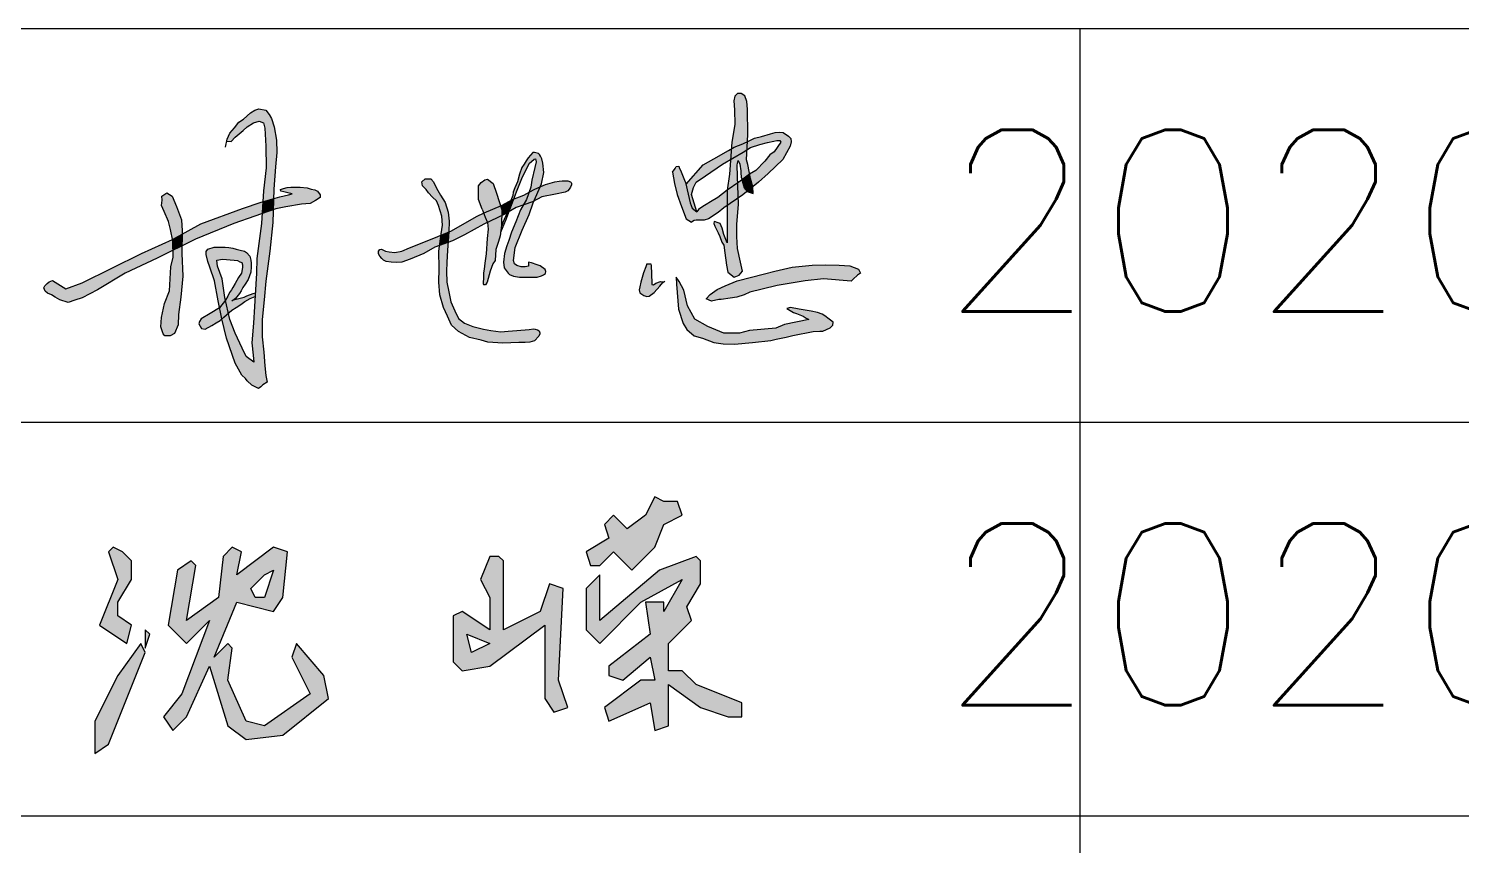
# Model space of a CAD drawing. Header units: millimetres. Extents: x 866561 to 876967, y 40200 to 44891.
# Drawn here: x 872908.74 to 872932.38, y 40245.46 to 40258.94 of the extents above; entities that cross this region are included whole.
import ezdxf
from ezdxf.enums import TextEntityAlignment as Align

# ---------------------------------------------------------------- set-up
doc = ezdxf.new("R2010")
doc.units = ezdxf.units.MM
doc.header["$LTSCALE"] = 1000
doc.header["$MEASUREMENT"] = 0
doc.layers.add('HATCH', color=8, linetype='Continuous')
doc.styles.add('ECEC_TQ', font='txt_l.shx', dxfattribs={"bigfont": 'hztxt_l.shx'})

msp = doc.modelspace()

# ---------------------------------------------------------------- hatches: boundary and pattern name
at = {"linetype": 'Continuous'}
h = msp.add_hatch(color=256, dxfattribs=at)
h.paths.add_polyline_path([(872917.254, 40249.094), (872917.254, 40247.884), (872917.405, 40247.657), (872917.632, 40247.733), (872917.481, 40248.187), (872917.557, 40249.699), (872917.33, 40249.775), (872917.178, 40249.321), (872916.573, 40249.019), (872916.573, 40250.153), (872916.498, 40250.229), (872916.347, 40250.229), (872916.195, 40249.85), (872916.347, 40249.548), (872916.347, 40249.019), (872915.893, 40249.321), (872915.742, 40249.245), (872915.742, 40248.489), (872915.893, 40248.338), (872916.347, 40248.414)])
h.paths.add_polyline_path([(872916.347, 40248.792), (872916.044, 40248.64), (872915.968, 40248.943)], flags=16)
h.paths.add_polyline_path([(872919.069, 40250.38), (872919.22, 40250.758), (872919.523, 40250.909), (872919.447, 40251.136), (872919.22, 40251.136), (872919.069, 40251.212), (872918.918, 40250.909), (872918.615, 40250.682), (872918.388, 40250.909), (872918.237, 40250.758), (872918.313, 40250.531), (872917.935, 40250.304), (872918.01, 40250.077), (872918.162, 40250.077), (872918.388, 40250.304), (872918.691, 40250.002)])
h.paths.add_polyline_path([(872919.825, 40249.775), (872919.825, 40250.153), (872919.75, 40250.229), (872919.145, 40250.002), (872918.162, 40249.17), (872918.162, 40249.926), (872917.935, 40249.699), (872917.935, 40249.019), (872918.162, 40248.792), (872918.842, 40249.472), (872919.523, 40249.85), (872919.22, 40249.321), (872919.22, 40249.472), (872918.918, 40249.472), (872918.993, 40248.943), (872918.313, 40248.414), (872918.313, 40248.262), (872918.54, 40248.187), (872918.993, 40248.565), (872919.069, 40248.187), (872918.842, 40248.187), (872918.237, 40247.733), (872918.313, 40247.506), (872918.993, 40247.809), (872919.069, 40247.355), (872919.296, 40247.43), (872919.296, 40248.111), (872919.825, 40247.733), (872920.279, 40247.582), (872920.506, 40247.582), (872920.506, 40247.809), (872919.75, 40248.111), (872919.523, 40248.338), (872919.296, 40248.338), (872919.296, 40248.792), (872919.674, 40249.17), (872919.598, 40249.397)])
h = msp.add_hatch(color=256, dxfattribs=at)
h.paths.add_polyline_path([(872910.207, 40249.245), (872910.207, 40249.472), (872910.434, 40249.85), (872910.434, 40250.153), (872910.282, 40250.304), (872910.131, 40250.38), (872910.055, 40250.304), (872910.207, 40249.85), (872909.904, 40249.094), (872910.358, 40248.792), (872910.434, 40249.094)])
h.paths.add_polyline_path([(872910.736, 40248.943), (872910.66, 40249.019), (872910.66, 40248.716)])
h.paths.add_polyline_path([(872910.66, 40248.64), (872910.585, 40248.792), (872910.207, 40248.262), (872909.829, 40247.506), (872909.829, 40246.977), (872910.055, 40247.128)])
h.paths.add_polyline_path([(872912.173, 40249.472), (872912.778, 40249.321), (872912.929, 40249.548), (872913.005, 40250.304), (872912.778, 40250.38), (872912.173, 40249.926), (872912.249, 40250.304), (872912.097, 40250.38), (872911.946, 40250.229), (872911.87, 40249.548), (872911.341, 40249.17), (872911.492, 40250.077), (872911.417, 40250.153), (872911.19, 40250.002), (872911.039, 40249.094), (872911.341, 40248.792), (872911.719, 40249.17), (872911.265, 40247.96), (872910.963, 40247.582), (872911.114, 40247.355), (872911.341, 40247.582), (872911.719, 40248.414), (872912.022, 40247.43), (872912.324, 40247.204), (872912.929, 40247.279), (872913.685, 40247.884), (872913.61, 40248.262), (872913.156, 40248.792), (872913.08, 40248.565), (872913.383, 40247.96), (872912.627, 40247.43), (872912.324, 40247.506), (872912.022, 40248.187), (872912.097, 40248.716), (872912.022, 40248.792), (872911.795, 40248.565)])
h.paths.add_polyline_path([(872912.4, 40249.699), (872912.627, 40249.926), (872912.778, 40250.002), (872912.627, 40249.548), (872912.475, 40249.548)], flags=16)
at = {"layer": 'HATCH'}
for points in [[(872920.6, 40257.611), (872920.59, 40257.741), (872920.558, 40257.832), (872920.495, 40257.874), (872920.435, 40257.874), (872920.393, 40257.828), (872920.376, 40257.751), (872920.383, 40257.6), (872920.39, 40257.359), (872920.341, 40257.068), (872920.332, 40256.957), (872920.379, 40256.984), (872920.523, 40257.042), (872920.601, 40257.08), (872920.607, 40257.197)], [(872912.808, 40256.662), (872912.829, 40256.897), (872912.827, 40257.103), (872912.787, 40257.322), (872912.744, 40257.458), (872912.704, 40257.527), (872912.648, 40257.597), (872912.535, 40257.618), (872912.471, 40257.599), (872912.397, 40257.554), (872912.282, 40257.447), (872912.204, 40257.397), (872912.132, 40257.303), (872912.057, 40257.215), (872912.014, 40257.119), (872912.006, 40257.084), (872912.08, 40257.077), (872912.144, 40257.151), (872912.275, 40257.262), (872912.343, 40257.323), (872912.444, 40257.39), (872912.542, 40257.417), (872912.609, 40257.39), (872912.636, 40257.302), (872912.65, 40257.002), (872912.656, 40256.642), (872912.613, 40256.264), (872912.6, 40256.083), (872912.778, 40256.134), (872912.784, 40256.292)], [(872921.315, 40257.128), (872921.275, 40257.17), (872921.187, 40257.227), (872921.135, 40257.233), (872921.058, 40257.23), (872920.977, 40257.208), (872920.831, 40257.164), (872920.718, 40257.132), (872920.628, 40257.093), (872920.601, 40257.08), (872920.594, 40256.943), (872920.648, 40256.978), (872920.803, 40257.031), (872920.929, 40257.065), (872921.037, 40257.087), (872921.083, 40257.095), (872921.132, 40257.094), (872921.149, 40257.069), (872921.038, 40256.909), (872920.971, 40256.859), (872920.884, 40256.755), (872920.736, 40256.598), (872920.635, 40256.538), (872920.649, 40256.467), (872920.687, 40256.329), (872920.783, 40256.406), (872920.941, 40256.552), (872921.182, 40256.781), (872921.305, 40257.003), (872921.322, 40257.073)], [(872916.878, 40256.469), (872916.951, 40256.629), (872917, 40256.72), (872917.036, 40256.751), (872917.078, 40256.786), (872917.103, 40256.791), (872917.111, 40256.743), (872917.092, 40256.649), (872917.04, 40256.442), (872917.026, 40256.327), (872916.996, 40256.24), (872917.01, 40256.247), (872917.08, 40256.287), (872917.177, 40256.329), (872917.201, 40256.382), (872917.238, 40256.567), (872917.222, 40256.723), (872917.204, 40256.795), (872917.186, 40256.839), (872917.169, 40256.865), (872917.149, 40256.879), (872917.087, 40256.897), (872917.056, 40256.897), (872916.98, 40256.808), (872916.947, 40256.76), (872916.914, 40256.707), (872916.876, 40256.649), (872916.835, 40256.541), (872916.806, 40256.412), (872916.762, 40256.317), (872916.732, 40256.242), (872916.727, 40256.185), (872916.695, 40256.105), (872916.723, 40256.121), (872916.742, 40256.128), (872916.785, 40256.25)], [(872919.905, 40256.511), (872920.188, 40256.705), (872920.319, 40256.78), (872920.332, 40256.957), (872920.289, 40256.932), (872920.044, 40256.793), (872919.869, 40256.696), (872919.585, 40256.376), (872919.623, 40256.208), (872919.651, 40256.067), (872919.686, 40255.981), (872919.762, 40255.92), (872919.674, 40256.204), (872919.707, 40256.321), (872919.752, 40256.41)], [(872920.594, 40256.943), (872920.531, 40256.902), (872920.319, 40256.78), (872920.302, 40256.541), (872920.267, 40256.277), (872920.44, 40256.394), (872920.437, 40256.507), (872920.432, 40256.689), (872920.433, 40256.722), (872920.448, 40256.768), (872920.476, 40256.704), (872920.49, 40256.593), (872920.491, 40256.563), (872920.498, 40256.49), (872920.513, 40256.448), (872920.635, 40256.538), (872920.604, 40256.698), (872920.586, 40256.775)], [(872920.601, 40257.08), (872920.523, 40257.042), (872920.379, 40256.984), (872920.332, 40256.957), (872920.319, 40256.78), (872920.531, 40256.902), (872920.594, 40256.943)], [(872919.578, 40256.404), (872919.562, 40256.443), (872919.507, 40256.579), (872919.471, 40256.649), (872919.464, 40256.671), (872919.42, 40256.664), (872919.404, 40256.633), (872919.362, 40256.574), (872919.394, 40256.387), (872919.437, 40256.206), (872919.51, 40256.007), (872919.59, 40255.805), (872919.677, 40255.747), (872919.719, 40255.773), (872919.755, 40255.778), (872919.781, 40255.78), (872919.831, 40255.78), (872919.886, 40255.781), (872919.957, 40255.801), (872920.118, 40255.906), (872920.212, 40255.983), (872920.265, 40256.019), (872920.267, 40256.277), (872920.108, 40256.155), (872919.989, 40256.081), (872919.919, 40256.038), (872919.863, 40256.007), (872919.789, 40255.954), (872919.762, 40255.92), (872919.686, 40255.981), (872919.651, 40256.067), (872919.623, 40256.208)], [(872915.661, 40255.914), (872915.61, 40256.071), (872915.535, 40256.193), (872915.465, 40256.308), (872915.418, 40256.412), (872915.376, 40256.461), (872915.28, 40256.465), (872915.227, 40256.416), (872915.238, 40256.35), (872915.267, 40256.316), (872915.295, 40256.285), (872915.333, 40256.233), (872915.402, 40256.162), (872915.469, 40256.099), (872915.499, 40256.024), (872915.553, 40255.848), (872915.566, 40255.696), (872915.546, 40255.552), (872915.544, 40255.532), (872915.671, 40255.586), (872915.676, 40255.765)], [(872916.455, 40256.228), (872916.403, 40256.384), (872916.311, 40256.46), (872916.267, 40256.448), (872916.203, 40256.4), (872916.159, 40256.348), (872916.159, 40256.264), (872916.159, 40256.123), (872916.223, 40255.963), (872916.246, 40255.896), (872916.256, 40255.901), (872916.526, 40256.015)], [(872917.589, 40256.243), (872917.636, 40256.267), (872917.657, 40256.29), (872917.679, 40256.325), (872917.694, 40256.363), (872917.693, 40256.391), (872917.69, 40256.402), (872917.68, 40256.415), (872917.634, 40256.431), (872917.54, 40256.431), (872917.49, 40256.424), (872917.42, 40256.411), (872917.343, 40256.394), (872917.267, 40256.367), (872917.19, 40256.334), (872917.177, 40256.329), (872917.075, 40256.097), (872917.203, 40256.165), (872917.43, 40256.208)], [(872920.544, 40256.313), (872920.511, 40256.428), (872920.513, 40256.448), (872920.457, 40256.406), (872920.44, 40256.394), (872920.447, 40256.144), (872920.525, 40256.197), (872920.593, 40256.253)], [(872920.649, 40256.467), (872920.635, 40256.538), (872920.635, 40256.538), (872920.513, 40256.448), (872920.511, 40256.428), (872920.544, 40256.313), (872920.593, 40256.253), (872920.687, 40256.329)], [(872911.258, 40255.787), (872911.174, 40256.008), (872911.104, 40256.175), (872911.016, 40256.231), (872910.934, 40256.175), (872910.94, 40256.112), (872910.928, 40256.024), (872910.971, 40255.925), (872911.046, 40255.76), (872911.075, 40255.626), (872911.111, 40255.463), (872911.27, 40255.551), (872911.271, 40255.602)], [(872913.471, 40256.106), (872913.545, 40256.157), (872913.547, 40256.2), (872913.504, 40256.258), (872913.458, 40256.281), (872913.401, 40256.295), (872913.333, 40256.312), (872913.217, 40256.324), (872913.137, 40256.328), (872913.06, 40256.328), (872913.001, 40256.318), (872912.939, 40256.306), (872912.891, 40256.285), (872912.895, 40256.26), (872912.947, 40256.248), (872913.015, 40256.231), (872913.085, 40256.217), (872913.023, 40256.198), (872912.881, 40256.163), (872912.778, 40256.134), (872912.771, 40255.95), (872912.817, 40255.966), (872912.98, 40255.999), (872913.238, 40256.042), (872913.38, 40256.058)], [(872916.954, 40256.119), (872916.996, 40256.24), (872916.907, 40256.191), (872916.742, 40256.128), (872916.707, 40256.03), (872916.665, 40255.922), (872916.784, 40255.99), (872916.904, 40256.033)], [(872917.177, 40256.329), (872917.08, 40256.287), (872917.01, 40256.247), (872916.996, 40256.24), (872916.954, 40256.119), (872916.904, 40256.033), (872917.051, 40256.084), (872917.075, 40256.097)], [(872920.44, 40256.394), (872920.267, 40256.277), (872920.265, 40256.019), (872920.447, 40256.144)], [(872920.687, 40256.329), (872920.593, 40256.253), (872920.691, 40256.222)], [(872912.12, 40255.724), (872912.587, 40255.886), (872912.6, 40256.083), (872912.571, 40256.075), (872912.264, 40255.974), (872911.575, 40255.72), (872911.27, 40255.551), (872911.267, 40255.357), (872911.49, 40255.468)], [(872912.058, 40254.14), (872912.033, 40254.245), (872911.957, 40254.179), (872911.925, 40254.151), (872911.925, 40254.15), (872912, 40253.832), (872912.144, 40253.42), (872912.253, 40253.22), (872912.316, 40253.167), (872912.341, 40253.126), (872912.419, 40253.058), (872912.528, 40253.002), (872912.567, 40253.028), (872912.601, 40253.06), (872912.674, 40253.105), (872912.652, 40253.214), (872912.635, 40253.375), (872912.616, 40253.602), (872912.588, 40253.856), (872912.591, 40254.141), (872912.62, 40254.463), (872912.648, 40254.771), (872912.717, 40255.266), (872912.763, 40255.742), (872912.771, 40255.95), (872912.587, 40255.886), (872912.576, 40255.724), (872912.501, 40255.146), (872912.495, 40254.903), (872912.485, 40254.721), (872912.464, 40254.356), (872912.444, 40254.077), (872912.421, 40253.756), (872912.441, 40253.554), (872912.454, 40253.437), (872912.327, 40253.527), (872912.262, 40253.668), (872912.142, 40253.915)], [(872912.778, 40256.134), (872912.6, 40256.083), (872912.587, 40255.886), (872912.771, 40255.95)], [(872916.547, 40255.953), (872916.526, 40256.015), (872916.256, 40255.901), (872916.246, 40255.896), (872916.269, 40255.83), (872916.311, 40255.743), (872916.544, 40255.857)], [(872916.695, 40256.105), (872916.54, 40256.021), (872916.526, 40256.015), (872916.547, 40255.953), (872916.544, 40255.857), (872916.582, 40255.875), (872916.632, 40255.904)], [(872916.998, 40255.874), (872917.063, 40256.069), (872917.075, 40256.097), (872917.051, 40256.084), (872916.904, 40256.033), (872916.856, 40255.95), (872916.778, 40255.751), (872916.707, 40255.582), (872916.663, 40255.446), (872916.628, 40255.358), (872916.589, 40255.231), (872916.573, 40255.089), (872916.583, 40254.994), (872916.65, 40254.908), (872916.67, 40254.883), (872916.738, 40254.856), (872916.837, 40254.838), (872916.903, 40254.837), (872917.012, 40254.837), (872917.13, 40254.841), (872917.201, 40254.864), (872917.235, 40254.88), (872917.265, 40254.9), (872917.27, 40254.931), (872917.262, 40254.968), (872917.18, 40255.025), (872917.131, 40255.043), (872917.037, 40255.078), (872916.986, 40255.086), (872916.986, 40255.047), (872916.983, 40255.023), (872916.931, 40255.01), (872916.863, 40255.012), (872916.793, 40255.031), (872916.756, 40255.061), (872916.74, 40255.112), (872916.764, 40255.331), (872916.882, 40255.617)], [(872916.742, 40256.128), (872916.723, 40256.121), (872916.695, 40256.105), (872916.632, 40255.904), (872916.665, 40255.922), (872916.707, 40256.03)], [(872920.45, 40256.038), (872920.447, 40256.144), (872920.265, 40256.019), (872920.263, 40255.751), (872920.262, 40255.538), (872920.263, 40255.408), (872920.211, 40255.541), (872920.182, 40255.648), (872920.148, 40255.723), (872920.099, 40255.743), (872920.072, 40255.754), (872920.051, 40255.757), (872920.043, 40255.728), (872920.059, 40255.682), (872920.118, 40255.57), (872920.145, 40255.51), (872920.175, 40255.415), (872920.209, 40255.365), (872920.226, 40255.239), (872920.253, 40255.039), (872920.276, 40254.923), (872920.382, 40254.838), (872920.462, 40254.874), (872920.517, 40254.939), (872920.482, 40255.085), (872920.437, 40255.314), (872920.425, 40255.513), (872920.425, 40255.714)], [(872916.248, 40255.712), (872916.311, 40255.743), (872916.269, 40255.83), (872916.246, 40255.896), (872916.129, 40255.839), (872915.717, 40255.606), (872915.671, 40255.586), (872915.659, 40255.414), (872915.73, 40255.441), (872915.927, 40255.538)], [(872916.54, 40255.691), (872916.544, 40255.857), (872916.311, 40255.743), (872916.317, 40255.634), (872916.302, 40255.476), (872916.288, 40255.224), (872916.262, 40255.073), (872916.254, 40254.97), (872916.243, 40254.911), (872916.241, 40254.86), (872916.241, 40254.816), (872916.235, 40254.759), (872916.236, 40254.731), (872916.24, 40254.718), (872916.248, 40254.711), (872916.275, 40254.713), (872916.304, 40254.756), (872916.354, 40254.937), (872916.395, 40255.057), (872916.435, 40255.113), (872916.447, 40255.294), (872916.488, 40255.43), (872916.52, 40255.522)], [(872916.665, 40255.922), (872916.632, 40255.904), (872916.559, 40255.74), (872916.538, 40255.675), (872916.527, 40255.581), (872916.609, 40255.782)], [(872911.27, 40255.551), (872911.111, 40255.463), (872911.116, 40255.439), (872911.12, 40255.284), (872911.267, 40255.357)], [(872915.441, 40255.332), (872915.521, 40255.362), (872915.544, 40255.532), (872915.423, 40255.481), (872915.021, 40255.326), (872914.896, 40255.267), (872914.778, 40255.246), (872914.687, 40255.255), (872914.625, 40255.271), (872914.56, 40255.304), (872914.532, 40255.295), (872914.512, 40255.269), (872914.509, 40255.226), (872914.533, 40255.185), (872914.563, 40255.148), (872914.594, 40255.121), (872914.638, 40255.099), (872914.717, 40255.089), (872914.808, 40255.083), (872914.896, 40255.089), (872915.031, 40255.137), (872915.258, 40255.231)], [(872915.671, 40255.586), (872915.544, 40255.532), (872915.521, 40255.362), (872915.659, 40255.414)], [(872910.326, 40254.908), (872910.859, 40255.154), (872911.12, 40255.284), (872911.116, 40255.439), (872911.111, 40255.463), (872910.599, 40255.231), (872909.619, 40254.747), (872909.351, 40254.645), (872909.127, 40254.782), (872909.074, 40254.76), (872909.039, 40254.733), (872909.004, 40254.698), (872908.986, 40254.661), (872909.01, 40254.607), (872909.049, 40254.576), (872909.115, 40254.549), (872909.175, 40254.51), (872909.252, 40254.467), (872909.386, 40254.42), (872909.497, 40254.457), (872909.616, 40254.5), (872909.87, 40254.632)], [(872911.28, 40254.857), (872911.265, 40255.231), (872911.267, 40255.357), (872911.12, 40255.284), (872911.122, 40255.169), (872911.084, 40255.01), (872911.059, 40254.613), (872910.98, 40254.407), (872910.928, 40254.175), (872910.919, 40254.017), (872910.953, 40253.905), (872910.985, 40253.873), (872911.071, 40253.873), (872911.145, 40253.909), (872911.201, 40254.053), (872911.206, 40254.223), (872911.247, 40254.507)], [(872912.333, 40255.244), (872912.296, 40255.267), (872912.225, 40255.284), (872912.161, 40255.304), (872912.103, 40255.318), (872912.039, 40255.328), (872911.979, 40255.335), (872911.881, 40255.335), (872911.797, 40255.335), (872911.692, 40255.304), (872911.665, 40255.264), (872911.665, 40255.213), (872911.695, 40255.099), (872911.726, 40255.005), (872911.803, 40254.779), (872911.861, 40254.449), (872911.886, 40254.333), (872911.983, 40254.457), (872911.973, 40254.501), (872911.927, 40254.812), (872911.853, 40255.022), (872911.844, 40255.122), (872911.936, 40255.138), (872912.127, 40255.12), (872912.181, 40255.114), (872912.223, 40255.094), (872912.253, 40255.079), (872912.264, 40255.044), (872912.264, 40255.001), (872912.247, 40254.907), (872912.199, 40254.833), (872912.142, 40254.734), (872912.103, 40254.668), (872912.081, 40254.631), (872912.053, 40254.588), (872912.021, 40254.527), (872911.983, 40254.457), (872912.033, 40254.245), (872912.088, 40254.292), (872912.159, 40254.34), (872912.24, 40254.39), (872912.301, 40254.435), (872912.392, 40254.485), (872912.473, 40254.522), (872912.477, 40254.578), (872912.44, 40254.568), (872912.338, 40254.529), (872912.294, 40254.511), (872912.183, 40254.481), (872912.119, 40254.467), (872912.147, 40254.489), (872912.218, 40254.57), (872912.245, 40254.614), (872912.272, 40254.668), (872912.309, 40254.721), (872912.356, 40254.799), (872912.4, 40254.924), (872912.407, 40255.008), (872912.407, 40255.072), (872912.404, 40255.122), (872912.387, 40255.187)], [(872915.633, 40254.94), (872915.636, 40255.081), (872915.65, 40255.287), (872915.659, 40255.414), (872915.521, 40255.362), (872915.508, 40255.267), (872915.513, 40254.982), (872915.503, 40254.758), (872915.524, 40254.549), (872915.581, 40254.341), (872915.651, 40254.193), (872915.716, 40254.046), (872915.829, 40253.94), (872916.011, 40253.843), (872916.204, 40253.801), (872916.315, 40253.767), (872916.56, 40253.751), (872916.826, 40253.758), (872916.93, 40253.76), (872917.005, 40253.765), (872917.083, 40253.789), (872917.155, 40253.865), (872917.173, 40253.901), (872917.173, 40253.918), (872917.161, 40253.955), (872917.133, 40253.969), (872917.097, 40253.982), (872917.069, 40253.987), (872916.998, 40253.975), (872916.794, 40253.961), (872916.651, 40253.948), (872916.529, 40253.937), (872916.363, 40253.957), (872916.241, 40253.983), (872916.068, 40254.024), (872915.93, 40254.08), (872915.829, 40254.157), (872915.769, 40254.284), (872915.706, 40254.431), (872915.67, 40254.595), (872915.639, 40254.755)], [(872919.152, 40254.69), (872919.202, 40254.75), (872919.22, 40254.762), (872919.162, 40254.766), (872919.089, 40254.74), (872919.049, 40254.715), (872919.022, 40254.72), (872919.019, 40254.748), (872919.019, 40254.786), (872919.014, 40254.843), (872919.014, 40254.886), (872919.014, 40254.946), (872919.011, 40254.981), (872919.011, 40255.027), (872919.006, 40255.057), (872918.941, 40255.062), (872918.921, 40255.009), (872918.883, 40254.909), (872918.838, 40254.758), (872918.823, 40254.678), (872918.813, 40254.63), (872918.821, 40254.58), (872918.888, 40254.537), (872918.939, 40254.522), (872918.979, 40254.525), (872919.059, 40254.587)], [(872920.841, 40254.643), (872921.091, 40254.699), (872921.253, 40254.729), (872921.552, 40254.781), (872921.857, 40254.811), (872922.31, 40254.773), (872922.344, 40254.806), (872922.417, 40254.875), (872922.463, 40254.903), (872922.43, 40254.974), (872922.29, 40255.027), (872922.114, 40255.04), (872921.893, 40255.045), (872921.669, 40255.037), (872921.335, 40255.007), (872921.052, 40254.938), (872920.879, 40254.895), (872920.429, 40254.777), (872920.233, 40254.694), (872920.1, 40254.638), (872919.983, 40254.554), (872919.92, 40254.483), (872920.004, 40254.442), (872920.126, 40254.47), (872920.167, 40254.472), (872920.312, 40254.493), (872920.424, 40254.511), (872920.543, 40254.546), (872920.64, 40254.592)], [(872919.55, 40254.627), (872919.474, 40254.767), (872919.423, 40254.841), (872919.426, 40254.723), (872919.461, 40254.31), (872919.536, 40254.075), (872919.597, 40253.977), (872919.717, 40253.871), (872919.858, 40253.831), (872920.043, 40253.762), (872920.199, 40253.736), (872920.388, 40253.734), (872920.685, 40253.758), (872920.986, 40253.793), (872921.074, 40253.813), (872921.238, 40253.847), (872921.35, 40253.877), (872921.686, 40253.94), (872921.793, 40253.948), (872921.843, 40253.948), (872921.964, 40254), (872922.011, 40254.049), (872922.013, 40254.097), (872921.95, 40254.147), (872921.879, 40254.202), (872921.833, 40254.23), (872921.757, 40254.256), (872921.65, 40254.278), (872921.45, 40254.311), (872921.307, 40254.337), (872921.247, 40254.323), (872921.361, 40254.258), (872921.406, 40254.24), (872921.519, 40254.194), (872921.567, 40254.164), (872921.611, 40254.141), (872921.211, 40254.055), (872921.065, 40253.995), (872920.631, 40253.956), (872920.469, 40253.917), (872920.212, 40253.917), (872919.944, 40254.027), (872919.731, 40254.146), (872919.609, 40254.367)], [(872911.925, 40254.151), (872911.886, 40254.333), (872911.729, 40254.238), (872911.581, 40254.153), (872911.553, 40254.108), (872911.544, 40254.071), (872911.59, 40253.992), (872911.651, 40253.982), (872911.76, 40254.04), (872911.833, 40254.086), (872911.894, 40254.125)], [(872911.983, 40254.457), (872911.886, 40254.333), (872911.925, 40254.151), (872911.957, 40254.179), (872912.033, 40254.245)]]:
    msp.add_hatch(color=256, dxfattribs=at).paths.add_polyline_path(points)

# ---------------------------------------------------------------- linework, layer by layer
for p, q in [((872891.091, 40258.943), (873001.091, 40258.943)), ((872926.091, 40226.443), (872926.091, 40258.943)), ((872891.091, 40252.443), (872946.091, 40252.443)), ((872891.091, 40245.943), (872946.091, 40245.943))]:
    msp.add_line(p, q)
for points in [[(872920.511, 40256.428), (872920.544, 40256.313), (872920.593, 40256.253), (872920.691, 40256.222), (872920.687, 40256.329), (872920.649, 40256.467), (872920.604, 40256.698), (872920.586, 40256.775), (872920.607, 40257.197), (872920.6, 40257.611), (872920.59, 40257.741), (872920.558, 40257.832), (872920.495, 40257.874), (872920.435, 40257.874), (872920.393, 40257.828), (872920.376, 40257.751), (872920.383, 40257.6), (872920.39, 40257.359), (872920.341, 40257.068), (872920.302, 40256.541), (872920.267, 40256.277), (872920.263, 40255.751), (872920.262, 40255.538), (872920.263, 40255.408), (872920.211, 40255.541), (872920.182, 40255.648), (872920.148, 40255.723)], [(872911.982, 40256.985), (872912.014, 40257.119), (872912.057, 40257.215), (872912.132, 40257.303), (872912.204, 40257.397), (872912.282, 40257.447), (872912.397, 40257.554), (872912.471, 40257.599), (872912.535, 40257.618), (872912.648, 40257.597), (872912.704, 40257.527), (872912.744, 40257.458), (872912.787, 40257.322), (872912.827, 40257.103), (872912.829, 40256.897), (872912.808, 40256.662), (872912.784, 40256.292), (872912.763, 40255.742), (872912.717, 40255.266), (872912.648, 40254.771), (872912.62, 40254.463), (872912.591, 40254.141), (872912.588, 40253.856), (872912.616, 40253.602), (872912.635, 40253.375), (872912.652, 40253.214), (872912.674, 40253.105), (872912.601, 40253.06), (872912.567, 40253.028), (872912.528, 40253.002), (872912.419, 40253.058), (872912.341, 40253.126), (872912.316, 40253.167), (872912.253, 40253.22), (872912.144, 40253.42), (872912, 40253.832), (872911.925, 40254.15), (872911.861, 40254.449), (872911.803, 40254.779), (872911.726, 40255.005), (872911.695, 40255.099), (872911.665, 40255.213), (872911.665, 40255.264), (872911.692, 40255.304), (872911.692, 40255.304), (872911.797, 40255.335), (872911.881, 40255.335), (872911.881, 40255.335), (872911.979, 40255.335), (872912.039, 40255.328), (872912.103, 40255.318), (872912.161, 40255.304), (872912.225, 40255.284), (872912.296, 40255.267), (872912.333, 40255.244), (872912.387, 40255.187), (872912.404, 40255.122), (872912.407, 40255.072), (872912.407, 40255.008), (872912.4, 40254.924), (872912.356, 40254.799), (872912.309, 40254.721), (872912.272, 40254.668), (872912.245, 40254.614), (872912.218, 40254.57), (872912.218, 40254.57), (872912.147, 40254.489), (872912.09, 40254.445)], [(872912.006, 40257.084), (872912.08, 40257.077), (872912.08, 40257.077), (872912.144, 40257.151), (872912.275, 40257.262), (872912.343, 40257.323), (872912.444, 40257.39), (872912.542, 40257.417), (872912.542, 40257.417), (872912.609, 40257.39), (872912.636, 40257.302), (872912.65, 40257.002), (872912.656, 40256.642), (872912.613, 40256.264), (872912.576, 40255.724), (872912.501, 40255.146), (872912.495, 40254.903), (872912.485, 40254.721), (872912.464, 40254.356), (872912.444, 40254.077), (872912.421, 40253.756), (872912.441, 40253.554), (872912.454, 40253.437), (872912.454, 40253.437), (872912.327, 40253.527), (872912.262, 40253.668), (872912.142, 40253.915), (872912.058, 40254.14), (872911.973, 40254.501), (872911.927, 40254.812), (872911.853, 40255.022), (872911.844, 40255.122), (872911.844, 40255.122), (872911.936, 40255.138), (872912.127, 40255.12), (872912.127, 40255.12), (872912.181, 40255.114), (872912.223, 40255.094), (872912.253, 40255.079), (872912.264, 40255.044), (872912.264, 40255.001), (872912.247, 40254.907), (872912.199, 40254.833), (872912.142, 40254.734), (872912.103, 40254.668), (872912.081, 40254.631), (872912.053, 40254.588), (872912.021, 40254.527), (872911.983, 40254.457), (872911.886, 40254.333), (872911.729, 40254.238), (872911.581, 40254.153), (872911.553, 40254.108), (872911.544, 40254.071), (872911.59, 40253.992), (872911.651, 40253.982), (872911.76, 40254.04), (872911.833, 40254.086), (872911.894, 40254.125), (872911.957, 40254.179), (872912.088, 40254.292), (872912.159, 40254.34), (872912.24, 40254.39), (872912.301, 40254.435), (872912.392, 40254.485), (872912.473, 40254.522)], [(872919.585, 40256.376), (872919.869, 40256.696), (872920.044, 40256.793), (872920.289, 40256.932), (872920.379, 40256.984), (872920.523, 40257.042), (872920.628, 40257.093), (872920.718, 40257.132), (872920.831, 40257.164), (872920.977, 40257.208), (872921.058, 40257.23), (872921.135, 40257.233), (872921.187, 40257.227), (872921.275, 40257.17), (872921.315, 40257.128), (872921.322, 40257.073), (872921.305, 40257.003), (872921.182, 40256.781), (872920.941, 40256.552), (872920.783, 40256.406), (872920.525, 40256.197), (872920.212, 40255.983), (872920.118, 40255.906), (872919.957, 40255.801), (872919.886, 40255.781), (872919.831, 40255.78), (872919.781, 40255.78), (872919.755, 40255.778), (872919.719, 40255.773), (872919.677, 40255.747)], [(872916.527, 40255.581), (872916.609, 40255.782), (872916.707, 40256.03), (872916.785, 40256.25), (872916.878, 40256.469), (872916.951, 40256.629), (872917, 40256.72), (872917.036, 40256.751), (872917.078, 40256.786), (872917.103, 40256.791), (872917.111, 40256.743), (872917.092, 40256.649), (872917.04, 40256.442), (872917.026, 40256.327), (872916.954, 40256.119), (872916.856, 40255.95), (872916.778, 40255.751), (872916.707, 40255.582), (872916.663, 40255.446), (872916.628, 40255.358), (872916.589, 40255.231), (872916.573, 40255.089), (872916.583, 40254.994), (872916.65, 40254.908), (872916.67, 40254.883), (872916.738, 40254.856), (872916.837, 40254.838), (872916.903, 40254.837), (872917.012, 40254.837), (872917.13, 40254.841), (872917.201, 40254.864), (872917.235, 40254.88), (872917.265, 40254.9), (872917.27, 40254.931), (872917.262, 40254.968), (872917.18, 40255.025), (872917.131, 40255.043), (872917.037, 40255.078), (872916.986, 40255.086), (872916.986, 40255.047), (872916.983, 40255.023), (872916.931, 40255.01), (872916.863, 40255.012), (872916.793, 40255.031), (872916.756, 40255.061), (872916.74, 40255.112), (872916.764, 40255.331), (872916.882, 40255.617), (872916.998, 40255.874), (872917.063, 40256.069), (872917.201, 40256.382), (872917.238, 40256.567), (872917.222, 40256.723), (872917.204, 40256.795), (872917.186, 40256.839), (872917.169, 40256.865), (872917.149, 40256.879), (872917.087, 40256.897), (872917.056, 40256.897), (872916.98, 40256.808), (872916.947, 40256.76), (872916.914, 40256.707), (872916.876, 40256.649), (872916.835, 40256.541), (872916.806, 40256.412), (872916.762, 40256.317), (872916.732, 40256.242), (872916.727, 40256.185)], [(872919.362, 40256.574), (872919.404, 40256.633), (872919.42, 40256.664), (872919.42, 40256.664), (872919.464, 40256.671), (872919.471, 40256.649), (872919.507, 40256.579), (872919.562, 40256.443), (872919.578, 40256.404), (872919.623, 40256.208), (872919.651, 40256.067), (872919.686, 40255.981), (872919.762, 40255.92), (872919.674, 40256.204), (872919.707, 40256.321), (872919.752, 40256.41), (872919.905, 40256.511), (872920.188, 40256.705), (872920.531, 40256.902), (872920.648, 40256.978), (872920.803, 40257.031), (872920.929, 40257.065), (872921.037, 40257.087), (872921.083, 40257.095), (872921.132, 40257.094), (872921.149, 40257.069), (872921.038, 40256.909), (872920.971, 40256.859), (872920.884, 40256.755), (872920.736, 40256.598), (872920.635, 40256.538), (872920.457, 40256.406), (872920.267, 40256.277), (872920.108, 40256.155), (872919.989, 40256.081), (872919.919, 40256.038), (872919.863, 40256.007), (872919.789, 40255.954), (872919.762, 40255.92)], [(872920.148, 40255.723), (872920.099, 40255.743), (872920.072, 40255.754), (872920.051, 40255.757), (872920.043, 40255.728), (872920.059, 40255.682), (872920.118, 40255.57), (872920.145, 40255.51), (872920.175, 40255.415), (872920.209, 40255.365), (872920.226, 40255.239), (872920.253, 40255.039), (872920.276, 40254.923), (872920.382, 40254.838), (872920.462, 40254.874), (872920.517, 40254.939), (872920.517, 40254.939), (872920.482, 40255.085), (872920.437, 40255.314), (872920.425, 40255.513), (872920.425, 40255.714), (872920.45, 40256.038), (872920.437, 40256.507), (872920.432, 40256.689), (872920.433, 40256.722), (872920.448, 40256.768), (872920.448, 40256.768), (872920.476, 40256.704), (872920.49, 40256.593), (872920.491, 40256.563), (872920.498, 40256.49), (872920.513, 40256.448), (872920.511, 40256.428)], [(872917.68, 40256.415), (872917.69, 40256.402), (872917.693, 40256.391), (872917.694, 40256.363), (872917.679, 40256.325), (872917.657, 40256.29), (872917.636, 40256.267), (872917.589, 40256.243), (872917.43, 40256.208), (872917.203, 40256.165), (872917.051, 40256.084), (872916.784, 40255.99), (872916.582, 40255.875), (872916.248, 40255.712), (872915.927, 40255.538), (872915.73, 40255.441), (872915.441, 40255.332), (872915.258, 40255.231), (872915.031, 40255.137), (872914.896, 40255.089), (872914.808, 40255.083), (872914.717, 40255.089), (872914.638, 40255.099), (872914.594, 40255.121), (872914.563, 40255.148), (872914.533, 40255.185), (872914.509, 40255.226), (872914.512, 40255.269), (872914.532, 40255.295), (872914.56, 40255.304)], [(872914.56, 40255.304), (872914.625, 40255.271), (872914.687, 40255.255), (872914.778, 40255.246), (872914.896, 40255.267), (872915.021, 40255.326), (872915.423, 40255.481), (872915.717, 40255.606), (872916.129, 40255.839), (872916.256, 40255.901), (872916.54, 40256.021), (872916.723, 40256.121), (872916.907, 40256.191), (872917.01, 40256.247), (872917.08, 40256.287), (872917.19, 40256.334), (872917.267, 40256.367), (872917.343, 40256.394), (872917.42, 40256.411), (872917.49, 40256.424), (872917.54, 40256.431), (872917.634, 40256.431), (872917.634, 40256.431), (872917.68, 40256.415)], [(872915.238, 40256.35), (872915.227, 40256.416), (872915.28, 40256.465), (872915.376, 40256.461), (872915.418, 40256.412), (872915.465, 40256.308), (872915.535, 40256.193), (872915.61, 40256.071), (872915.661, 40255.914), (872915.676, 40255.765), (872915.671, 40255.586), (872915.65, 40255.287), (872915.636, 40255.081), (872915.633, 40254.94), (872915.639, 40254.755), (872915.67, 40254.595), (872915.706, 40254.431), (872915.769, 40254.284), (872915.829, 40254.157), (872915.93, 40254.08), (872916.068, 40254.024), (872916.241, 40253.983), (872916.363, 40253.957), (872916.529, 40253.937), (872916.651, 40253.948), (872916.794, 40253.961), (872916.998, 40253.975), (872917.069, 40253.987), (872917.097, 40253.982), (872917.133, 40253.969), (872917.161, 40253.955), (872917.173, 40253.918), (872917.173, 40253.901), (872917.155, 40253.865), (872917.083, 40253.789), (872917.005, 40253.765), (872916.93, 40253.76), (872916.826, 40253.758), (872916.56, 40253.751), (872916.315, 40253.767), (872916.204, 40253.801), (872916.011, 40253.843), (872915.829, 40253.94), (872915.716, 40254.046), (872915.651, 40254.193), (872915.581, 40254.341), (872915.524, 40254.549), (872915.503, 40254.758), (872915.513, 40254.982), (872915.508, 40255.267), (872915.546, 40255.552), (872915.566, 40255.696), (872915.553, 40255.848), (872915.499, 40256.024), (872915.469, 40256.099), (872915.402, 40256.162), (872915.333, 40256.233), (872915.295, 40256.285), (872915.267, 40256.316), (872915.238, 40256.35)], [(872916.223, 40255.963), (872916.159, 40256.123), (872916.159, 40256.264), (872916.159, 40256.348), (872916.203, 40256.4), (872916.267, 40256.448), (872916.311, 40256.46), (872916.403, 40256.384), (872916.455, 40256.228), (872916.547, 40255.953), (872916.54, 40255.691), (872916.52, 40255.522), (872916.488, 40255.43), (872916.447, 40255.294), (872916.435, 40255.113), (872916.395, 40255.057), (872916.354, 40254.937), (872916.304, 40254.756), (872916.275, 40254.713), (872916.248, 40254.711)], [(872919.362, 40256.574), (872919.394, 40256.387), (872919.437, 40256.206), (872919.51, 40256.007), (872919.59, 40255.805), (872919.677, 40255.747)], [(872909.127, 40254.782), (872909.351, 40254.645), (872909.619, 40254.747), (872910.599, 40255.231), (872911.111, 40255.463), (872911.575, 40255.72), (872912.264, 40255.974), (872912.571, 40256.075), (872912.881, 40256.163), (872913.023, 40256.198), (872913.085, 40256.217), (872913.015, 40256.231), (872912.947, 40256.248), (872912.895, 40256.26), (872912.895, 40256.26), (872912.891, 40256.285), (872912.939, 40256.306), (872913.001, 40256.318), (872913.06, 40256.328), (872913.137, 40256.328), (872913.217, 40256.324), (872913.333, 40256.312), (872913.401, 40256.295), (872913.458, 40256.281), (872913.504, 40256.258), (872913.547, 40256.2), (872913.545, 40256.157), (872913.471, 40256.106), (872913.38, 40256.058), (872913.238, 40256.042), (872912.98, 40255.999), (872912.817, 40255.966), (872912.12, 40255.724), (872911.49, 40255.468), (872910.859, 40255.154), (872910.326, 40254.908), (872909.87, 40254.632), (872909.616, 40254.5), (872909.497, 40254.457), (872909.386, 40254.42), (872909.252, 40254.467), (872909.175, 40254.51), (872909.115, 40254.549), (872909.049, 40254.576), (872909.01, 40254.607), (872908.986, 40254.661), (872909.004, 40254.698), (872909.039, 40254.733), (872909.074, 40254.76), (872909.127, 40254.782)], [(872910.934, 40256.175), (872911.016, 40256.231), (872911.104, 40256.175), (872911.174, 40256.008), (872911.258, 40255.787), (872911.271, 40255.602), (872911.265, 40255.231), (872911.28, 40254.857), (872911.247, 40254.507), (872911.206, 40254.223), (872911.201, 40254.053), (872911.145, 40253.909), (872911.071, 40253.873), (872910.985, 40253.873), (872910.953, 40253.905), (872910.919, 40254.017), (872910.928, 40254.175), (872910.98, 40254.407), (872911.059, 40254.613), (872911.084, 40255.01), (872911.122, 40255.169), (872911.116, 40255.439), (872911.075, 40255.626), (872911.046, 40255.76), (872910.971, 40255.925), (872910.928, 40256.024), (872910.94, 40256.112), (872910.934, 40256.175)], [(872916.727, 40256.185), (872916.695, 40256.105), (872916.632, 40255.904), (872916.559, 40255.74), (872916.538, 40255.675)], [(872916.223, 40255.963), (872916.269, 40255.83), (872916.311, 40255.743), (872916.317, 40255.634), (872916.302, 40255.476), (872916.288, 40255.224), (872916.262, 40255.073), (872916.254, 40254.97), (872916.243, 40254.911), (872916.241, 40254.86), (872916.241, 40254.816), (872916.235, 40254.759), (872916.236, 40254.731)], [(872918.941, 40255.062), (872918.921, 40255.009), (872918.883, 40254.909), (872918.838, 40254.758), (872918.823, 40254.678), (872918.813, 40254.63), (872918.821, 40254.58), (872918.821, 40254.58), (872918.888, 40254.537), (872918.939, 40254.522), (872918.979, 40254.525), (872919.059, 40254.587), (872919.152, 40254.69), (872919.202, 40254.75), (872919.237, 40254.773)], [(872918.941, 40255.062), (872919.006, 40255.057), (872919.011, 40255.027), (872919.011, 40254.981), (872919.014, 40254.946), (872919.014, 40254.886), (872919.014, 40254.843), (872919.019, 40254.786), (872919.019, 40254.748), (872919.022, 40254.72), (872919.022, 40254.72), (872919.049, 40254.715), (872919.089, 40254.74), (872919.162, 40254.766), (872919.162, 40254.766), (872919.22, 40254.762)], [(872919.983, 40254.554), (872920.1, 40254.638), (872920.233, 40254.694), (872920.429, 40254.777), (872920.879, 40254.895), (872921.052, 40254.938), (872921.335, 40255.007), (872921.669, 40255.037), (872921.893, 40255.045), (872922.114, 40255.04), (872922.29, 40255.027), (872922.43, 40254.974), (872922.43, 40254.974), (872922.463, 40254.903), (872922.417, 40254.875), (872922.344, 40254.806), (872922.31, 40254.773), (872922.31, 40254.773), (872921.857, 40254.811), (872921.552, 40254.781), (872921.253, 40254.729), (872921.091, 40254.699), (872920.841, 40254.643), (872920.64, 40254.592), (872920.543, 40254.546), (872920.424, 40254.511), (872920.312, 40254.493), (872920.167, 40254.472), (872920.126, 40254.47), (872920.004, 40254.442), (872919.92, 40254.483), (872919.983, 40254.554), (872919.983, 40254.554)], [(872919.423, 40254.841), (872919.426, 40254.723), (872919.461, 40254.31), (872919.536, 40254.075), (872919.597, 40253.977), (872919.717, 40253.871), (872919.858, 40253.831), (872920.043, 40253.762), (872920.199, 40253.736), (872920.388, 40253.734), (872920.685, 40253.758), (872920.986, 40253.793), (872921.074, 40253.813), (872921.238, 40253.847), (872921.35, 40253.877), (872921.686, 40253.94), (872921.793, 40253.948), (872921.843, 40253.948), (872921.964, 40254), (872922.011, 40254.049), (872922.013, 40254.097), (872921.95, 40254.147), (872921.879, 40254.202), (872921.833, 40254.23), (872921.757, 40254.256), (872921.65, 40254.278), (872921.45, 40254.311), (872921.307, 40254.337), (872921.247, 40254.323), (872921.247, 40254.323), (872921.247, 40254.323), (872921.361, 40254.258), (872921.406, 40254.24), (872921.519, 40254.194), (872921.567, 40254.164), (872921.611, 40254.141), (872921.211, 40254.055), (872921.065, 40253.995), (872920.631, 40253.956), (872920.469, 40253.917), (872920.212, 40253.917), (872919.944, 40254.027), (872919.731, 40254.146), (872919.609, 40254.367), (872919.55, 40254.627), (872919.474, 40254.767), (872919.423, 40254.841)], [(872912.119, 40254.467), (872912.119, 40254.467), (872912.183, 40254.481), (872912.294, 40254.511), (872912.338, 40254.529), (872912.44, 40254.568), (872912.477, 40254.578)], [(872916.236, 40254.731), (872916.24, 40254.718), (872916.248, 40254.711)]]:
    msp.add_lwpolyline(points)
at = {"linetype": 'Continuous', "elevation": 2318108.623}
for points in [[(872919.22, 40251.136), (872919.069, 40251.212), (872918.918, 40250.909), (872918.615, 40250.682), (872918.388, 40250.909), (872918.237, 40250.758), (872918.313, 40250.531), (872917.935, 40250.304), (872918.01, 40250.077), (872918.162, 40250.077), (872918.388, 40250.304), (872918.691, 40250.002), (872919.069, 40250.38), (872919.22, 40250.758), (872919.523, 40250.909), (872919.447, 40251.136), (872919.22, 40251.136)], [(872910.282, 40250.304), (872910.131, 40250.38), (872910.055, 40250.304), (872910.207, 40249.85), (872909.904, 40249.094), (872910.358, 40248.792), (872910.434, 40249.094), (872910.207, 40249.245), (872910.207, 40249.472), (872910.434, 40249.85), (872910.434, 40250.153), (872910.282, 40250.304)], [(872912.249, 40250.304), (872912.097, 40250.38), (872911.946, 40250.229), (872911.87, 40249.548), (872911.341, 40249.17), (872911.492, 40250.077), (872911.417, 40250.153), (872911.19, 40250.002), (872911.039, 40249.094), (872911.341, 40248.792), (872911.719, 40249.17), (872911.265, 40247.96), (872910.963, 40247.582), (872911.114, 40247.355), (872911.341, 40247.582), (872911.719, 40248.414), (872912.022, 40247.43), (872912.324, 40247.204), (872912.929, 40247.279), (872913.685, 40247.884), (872913.61, 40248.262), (872913.156, 40248.792), (872913.08, 40248.565), (872913.383, 40247.96), (872912.627, 40247.43), (872912.324, 40247.506), (872912.022, 40248.187), (872912.097, 40248.716), (872912.022, 40248.792), (872911.795, 40248.565), (872912.173, 40249.472), (872912.778, 40249.321), (872912.929, 40249.548), (872913.005, 40250.304), (872912.778, 40250.38), (872912.173, 40249.926), (872912.249, 40250.304)], [(872916.573, 40250.153), (872916.498, 40250.229), (872916.347, 40250.229), (872916.195, 40249.85), (872916.347, 40249.548), (872916.347, 40249.019), (872915.893, 40249.321), (872915.742, 40249.245), (872915.742, 40248.489), (872915.893, 40248.338), (872916.347, 40248.414), (872917.254, 40249.094), (872917.254, 40247.884), (872917.405, 40247.657), (872917.632, 40247.733), (872917.481, 40248.187), (872917.557, 40249.699), (872917.33, 40249.775), (872917.178, 40249.321), (872916.573, 40249.019), (872916.573, 40250.153)], [(872919.825, 40250.153), (872919.75, 40250.229), (872919.145, 40250.002), (872918.162, 40249.17), (872918.162, 40249.926), (872917.935, 40249.699), (872917.935, 40249.019), (872918.162, 40248.792), (872918.842, 40249.472), (872919.523, 40249.85), (872919.22, 40249.321), (872919.22, 40249.472), (872918.918, 40249.472), (872918.993, 40248.943), (872918.313, 40248.414), (872918.313, 40248.262), (872918.54, 40248.187), (872918.993, 40248.565), (872919.069, 40248.187), (872918.842, 40248.187), (872918.237, 40247.733), (872918.313, 40247.506), (872918.993, 40247.809), (872919.069, 40247.355), (872919.296, 40247.43), (872919.296, 40248.111), (872919.825, 40247.733), (872920.279, 40247.582), (872920.506, 40247.582), (872920.506, 40247.809), (872919.75, 40248.111), (872919.523, 40248.338), (872919.296, 40248.338), (872919.296, 40248.792), (872919.674, 40249.17), (872919.598, 40249.397), (872919.825, 40249.775), (872919.825, 40250.153)], [(872912.627, 40249.926), (872912.778, 40250.002), (872912.627, 40249.548), (872912.475, 40249.548), (872912.4, 40249.699), (872912.627, 40249.926)], [(872910.736, 40248.943), (872910.66, 40249.019), (872910.66, 40248.716), (872910.736, 40248.943)], [(872915.968, 40248.943), (872916.347, 40248.792), (872916.044, 40248.64), (872915.968, 40248.943)], [(872910.66, 40248.64), (872910.585, 40248.792), (872910.207, 40248.262), (872909.829, 40247.506), (872909.829, 40246.977), (872910.055, 40247.128), (872910.66, 40248.64)]]:
    msp.add_lwpolyline(points, dxfattribs=at)

# ---------------------------------------------------------------- texts
at = {"style": 'ECEC_TQ'}
for p in [(872935.335, 40255.771), (872935.335, 40249.271)]:
    msp.add_attdef('2020.04.30', text=' ', height=3, dxfattribs=at).set_placement(p, align=Align.MIDDLE)

doc.saveas('drawing.dxf')
